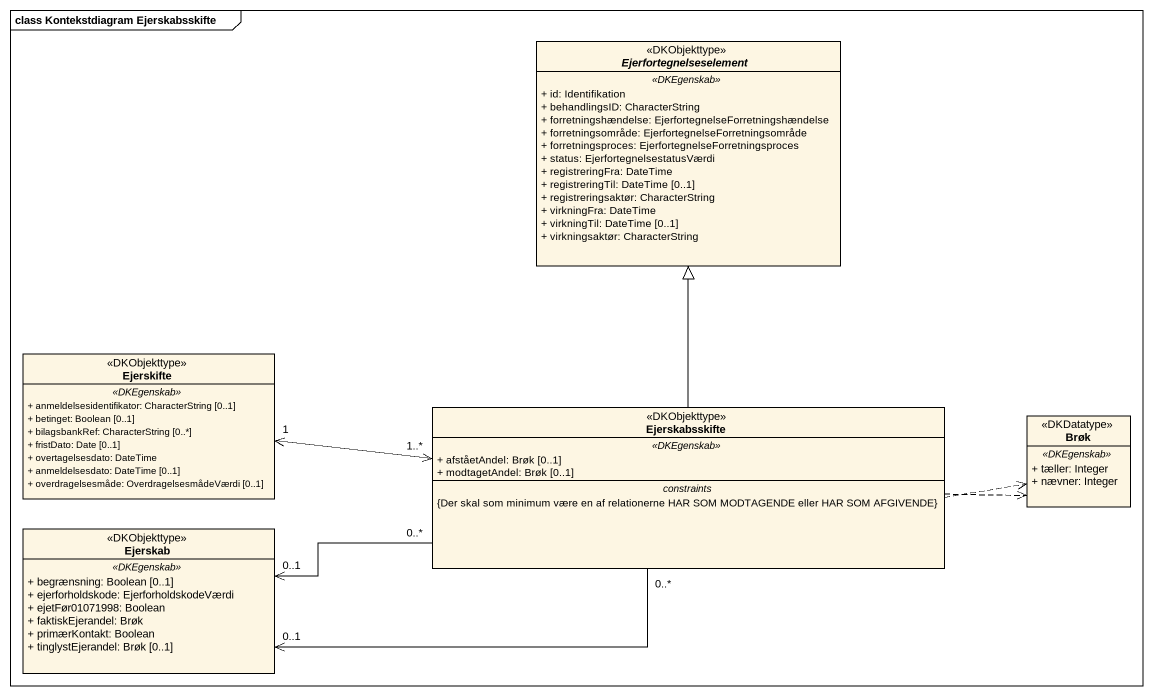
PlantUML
@startuml
mainframe class Kontekstdiagram Ejerskabsskifte
hide circle
hide empty members
skinparam classAttributeIconSize 0
abstract class Ejerfortegnelseselement <<DKObjekttype>> {
  .. <<DKEgenskab>> ..
  + id: Identifikation
  + behandlingsID: CharacterString
  + forretningshændelse: EjerfortegnelseForretningshændelse
  + forretningsområde: EjerfortegnelseForretningsområde
  + forretningsproces: EjerfortegnelseForretningsproces
  + status: EjerfortegnelsestatusVærdi
  + registreringFra: DateTime
  + registreringTil: DateTime [0..1]
  + registreringsaktør: CharacterString
  + virkningFra: DateTime
  + virkningTil: DateTime [0..1]
  + virkningsaktør: CharacterString
}
class Ejerskifte <<DKObjekttype>> {
  .. <<DKEgenskab>> ..
  + anmeldelsesidentifikator: CharacterString [0..1]
  + betinget: Boolean [0..1]
  + bilagsbankRef: CharacterString [0..*]
  + fristDato: Date [0..1]
  + overtagelsesdato: DateTime
  + anmeldelsesdato: DateTime [0..1]
  + overdragelsesmåde: OverdragelsesmådeVærdi [0..1]
}
class Ejerskabsskifte <<DKObjekttype>> {
  .. <<DKEgenskab>> ..
  + afståetAndel: Brøk [0..1]
  + modtagetAndel: Brøk [0..1]
  -- constraints --
  {Der skal som minimum være en af relationerne HAR SOM MODTAGENDE eller HAR SOM AFGIVENDE}
}
class Brøk <<DKDatatype>> {
  .. <<DKEgenskab>> ..
  + tæller: Integer
  + nævner: Integer
}
class Ejerskab <<DKObjekttype>> {
  .. <<DKEgenskab>> ..
  + begrænsning: Boolean [0..1]
  + ejerforholdskode: EjerforholdskodeVærdi
  + ejetFør01071998: Boolean
  + faktiskEjerandel: Brøk
  + primærKontakt: Boolean
  + tinglystEjerandel: Brøk [0..1]
}
Ejerskabsskifte -up-|> Ejerfortegnelseselement
Ejerskabsskifte "1..*" <-left-> "1" Ejerskifte
Ejerskabsskifte .right.> Brøk
Ejerskabsskifte .right.> Brøk
Ejerskabsskifte "0..*" -left-> "0..1" Ejerskab
Ejerskabsskifte "0..*" -left-> "0..1" Ejerskab
@enduml
